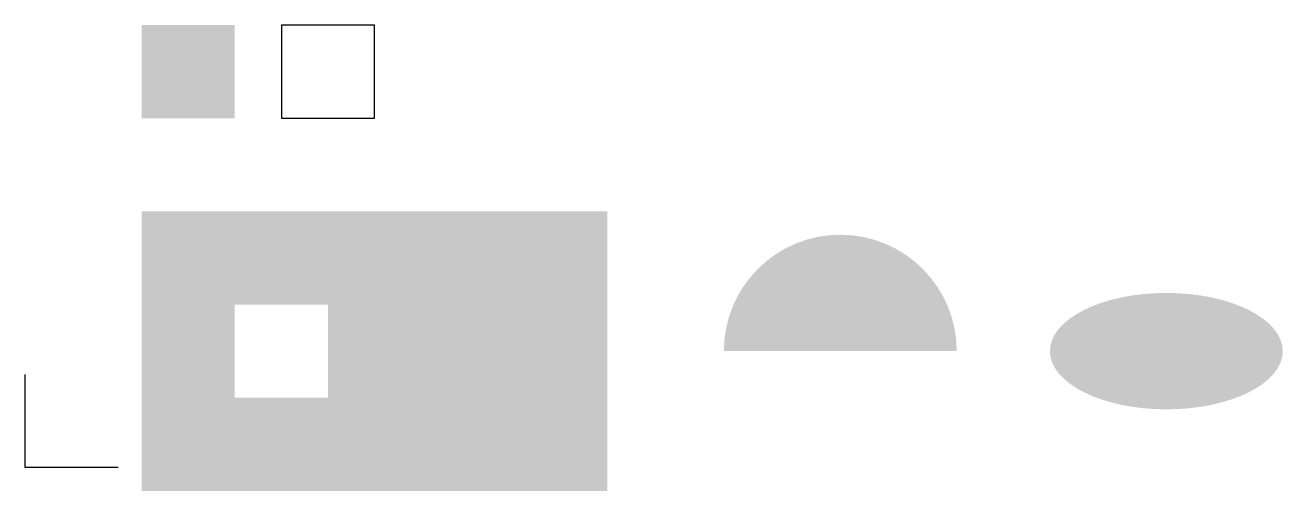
# Model space of a CAD drawing. Header units: millimetres. Extents: x -25 to 245, y 0 to 100.
import ezdxf

# ---------------------------------------------------------------- set-up
doc = ezdxf.new("R2010")
doc.units = ezdxf.units.MM

msp = doc.modelspace()

# ---------------------------------------------------------------- hatches: boundary and pattern name
h = msp.add_hatch(color=2)
h.paths.add_polyline_path([(0, 0), (100, 0), (100, 60), (0, 60)])
h.paths.add_polyline_path([(20, 20), (40, 20), (40, 40), (20, 40)], flags=0)
h = msp.add_hatch(color=3)
edge = h.paths.add_edge_path()
edge.add_arc((150, 30), 25, 0, 180)
edge.add_line((125, 30), (175, 30))
h = msp.add_hatch(color=4)
edge = h.paths.add_edge_path()
edge.add_ellipse((220, 30), major_axis=(25, 0), ratio=0.5, start_angle=0, end_angle=360)

# ---------------------------------------------------------------- linework, layer by layer
at = {"extrusion": (0, 0, -1), "elevation": 7}
msp.add_lwpolyline([(5, 5), (25, 5), (25, 25)], dxfattribs=at)
at = {"color": 1}
msp.add_solid([(0, 80), (20, 80), (0, 100), (20, 100)], dxfattribs=at)
msp.add_3dface([(30, 80, 5), (50, 80, 5), (50, 100, 5), (30, 100, 5)])

doc.saveas('drawing.dxf')
